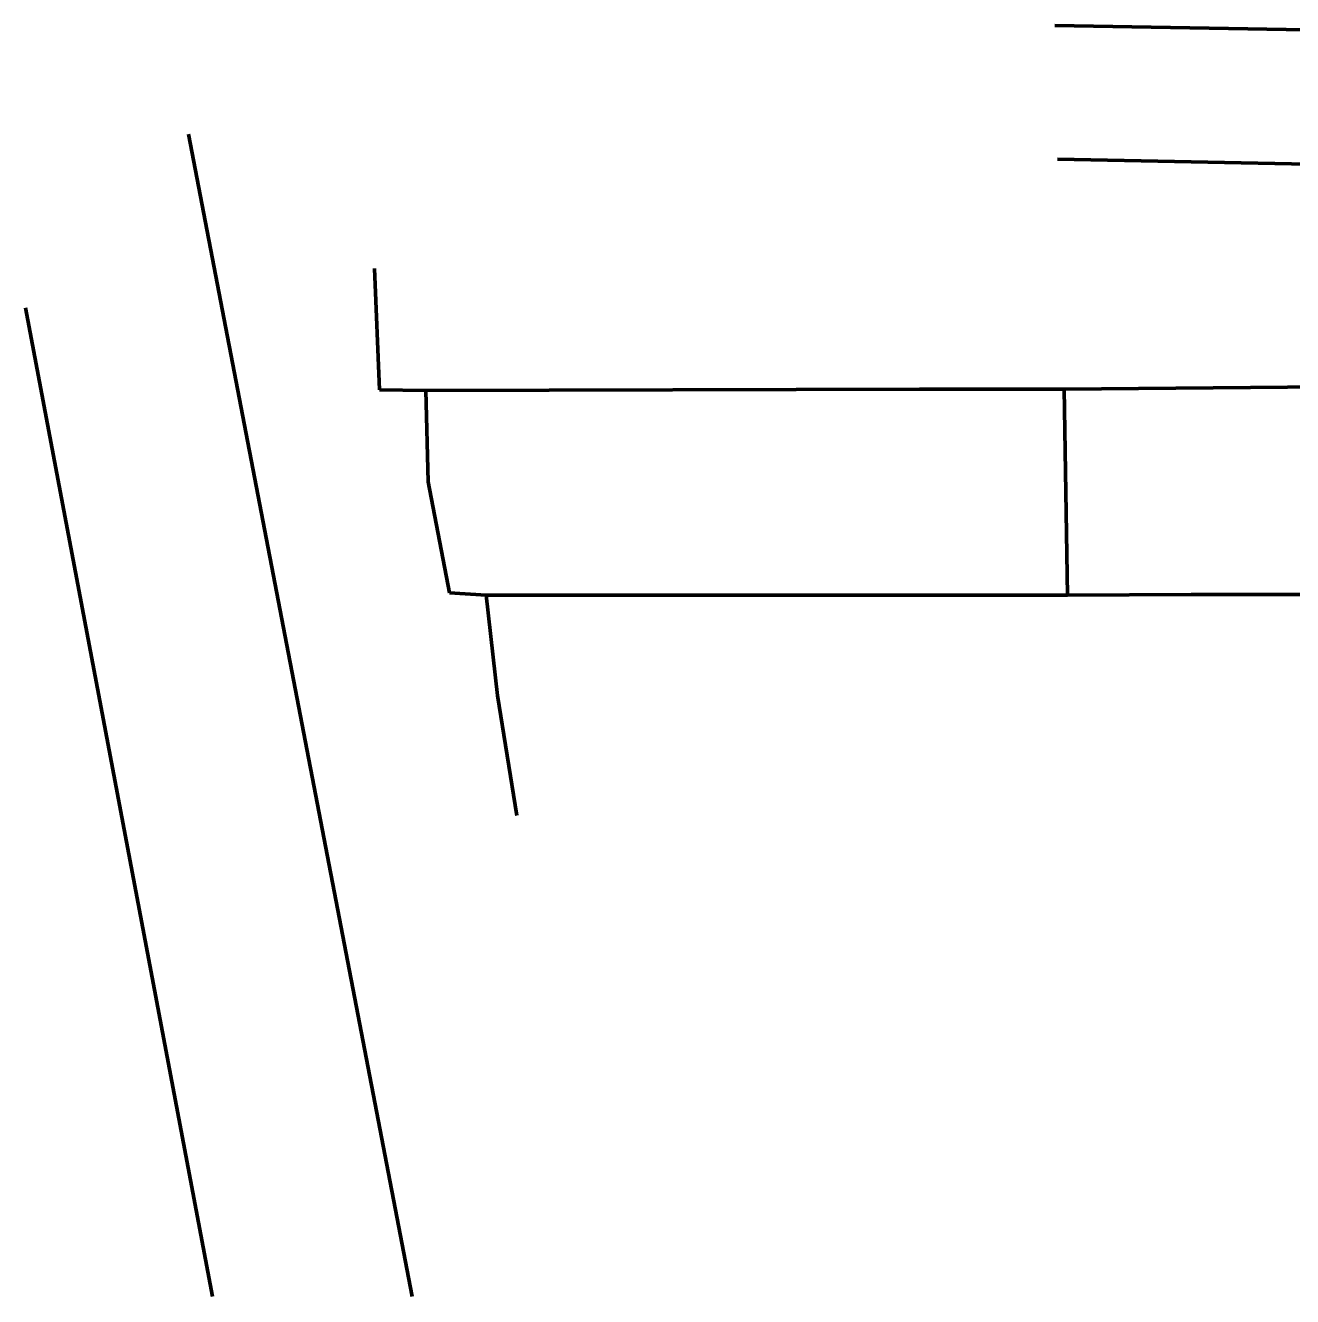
# Model space of a CAD drawing. Header units: millimetres. Extents: x 462666 to 1244237, y 2328025 to 3795663.
# Drawn here: x 761598 to 836621, y 2960784 to 3036052 of the extents above; entities that cross this region are included whole.
import ezdxf

# ---------------------------------------------------------------- set-up
doc = ezdxf.new("R2010")
doc.units = ezdxf.units.MM
doc.layers.add('P', color=250, linetype='Continuous', lineweight=100)

msp = doc.modelspace()

# ---------------------------------------------------------------- linework, layer by layer
at = {"layer": 'P', "color": 252, "linetype": 'Continuous'}
for p, q in [((822538.5, 3036051.8), (874804.4, 3035153.6)), ((874804.4, 3035153.6), (822538.5, 3036051.8)), ((784485.7, 2960794.2), (771255, 3029611.4)), ((771255, 3029611.4), (784485.7, 2960794.2)), ((822699.7, 3028142.3), (845093.6, 3027689.9)), ((845093.6, 3027689.9), (822699.7, 3028142.3)), ((782274, 3021650), (782568.1, 3014475.1)), ((782568.1, 3014475.1), (782274, 3021650)), ((761598.1, 3019330.5), (772667.5, 2960783.6)), ((772667.5, 2960783.6), (761598.1, 3019330.5)), ((785295.4, 3014426.2), (814540.3, 3014519.2)), ((814540.3, 3014519.2), (785295.4, 3014426.2)), ((814540.3, 3014519.2), (823097.1, 3014511.4)), ((823097.1, 3014511.4), (814540.3, 3014519.2)), ((823097.1, 3014511.4), (842357.4, 3014682.8)), ((842357.4, 3014682.8), (823097.1, 3014511.4)), ((823287.8, 3002323.6), (823097.1, 3014511.4)), ((823097.1, 3014511.4), (823287.8, 3002323.6)), ((782568.1, 3014475.1), (785295.4, 3014426.2)), ((785295.4, 3014426.2), (782568.1, 3014475.1)), ((785295.4, 3014426.2), (785449.2, 3009028.3)), ((785449.2, 3009028.3), (785295.4, 3014426.2)), ((785449.2, 3009028.3), (786703.1, 3002450.1)), ((786703.1, 3002450.1), (785449.2, 3009028.3)), ((786703.1, 3002450.1), (788881, 3002323.6)), ((788881, 3002323.6), (786703.1, 3002450.1)), ((788881, 3002323.6), (789554, 2996381.7)), ((789554, 2996381.7), (788881, 3002323.6)), ((788881, 3002323.6), (823287.8, 3002323.6)), ((823287.8, 3002323.6), (788881, 3002323.6)), ((830622.1, 3002345.6), (823287.8, 3002323.6)), ((823287.8, 3002323.6), (830622.1, 3002345.6)), ((842481.4, 3002361.3), (830622.1, 3002345.6)), ((830622.1, 3002345.6), (842481.4, 3002361.3)), ((789554, 2996381.7), (790700.6, 2989264.1)), ((790700.6, 2989264.1), (789554, 2996381.7))]:
    msp.add_line(p, q, dxfattribs=at)

doc.saveas('drawing.dxf')
